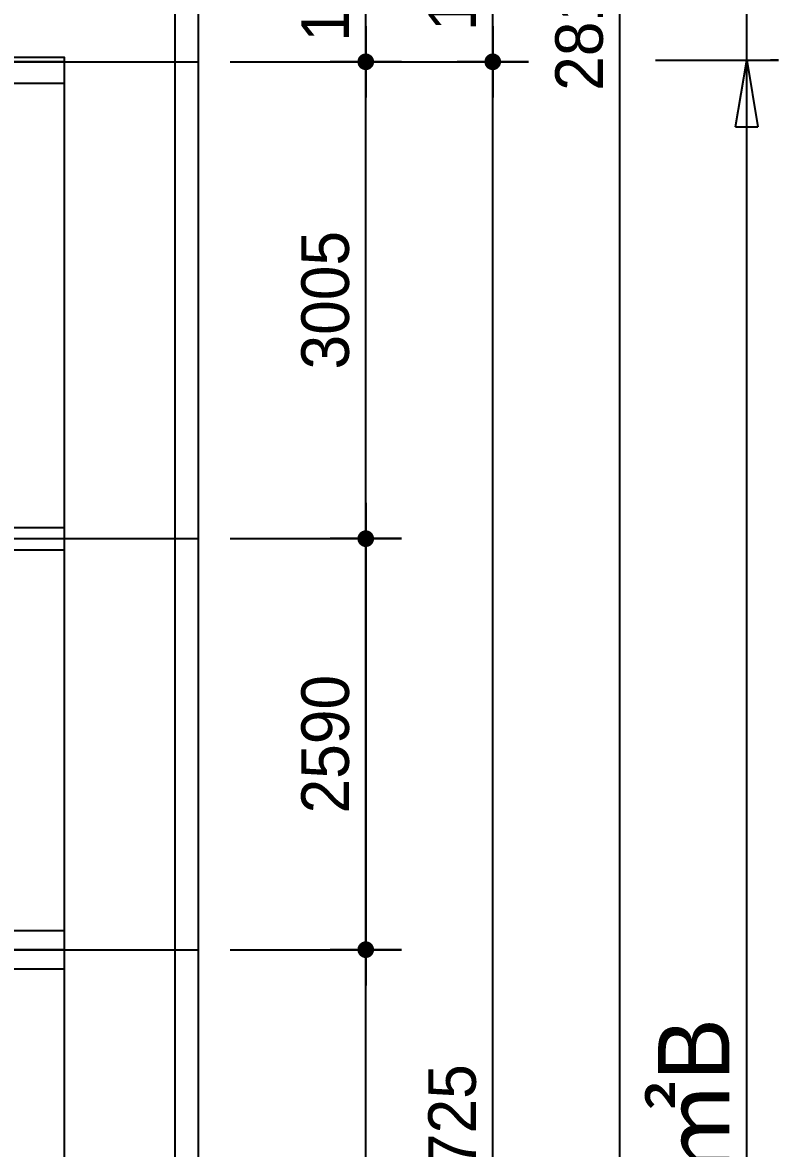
# Model space of a CAD drawing. Header units: millimetres. Extents: x 7294529 to 7346664, y 234399 to 276449.
# Drawn here: x 7341902 to 7346664, y 250077 to 257172 of the extents above; entities that cross this region are included whole.
import ezdxf
from ezdxf.xclip import XClip

# ---------------------------------------------------------------- set-up
doc = ezdxf.new("R2010")
doc.units = ezdxf.units.MM
doc.header["$LTSCALE"] = 100
doc.header["$XCLIPFRAME"] = 2
for name, pattern in [('C-303-R-TF_59C+59B+59C$0$CEN', [62, 60, -1, 0, -1]), ('CEN', [62, 60, -1, 0, -1]), ('ST-DASH', [2.7, 1.5, -1.2]), ('U-59B-EX$0$CEN', [62, 60, -1, 0, -1])]:
    doc.linetypes.add(name, pattern=pattern)
doc.layers.get('Defpoints').update_dxf_attribs({"color": 149})
for name, color, linetype in [('AA-BORD-XREF', 15, 'Continuous'), ('BP', 7, 'Continuous'), ('C-303-R-TF_59C+59B+59C$0$CEN', 1, 'C-303-R-TF_59C+59B+59C$0$CEN'), ('CEN', 1, 'CEN'), ('DIM', 7, 'Continuous'), ('U-59B-EX$0$CEN', 1, 'U-59B-EX$0$CEN'), ('U-59B-EX$0$S-ELE', 4, 'Continuous'), ('결로방지', 4, 'ST-DASH')]:
    doc.layers.add(name, color=color, linetype=linetype)
for name, color, linetype, plot in [('CUT-LINE', 105, 'Continuous', False), ('Defpoint', 142, 'Continuous', False), ('U-59B-EX$0$MC', 152, 'Continuous', False)]:
    doc.layers.add(name, color=color, linetype=linetype, plot=plot)
doc.styles.add('굴림', font='')
doc.styles.add('돋움', font='')
doc.styles.get('굴림').set_extended_font_data('Gulim')
doc.styles.get('돋움').set_extended_font_data('Dotum')
doc.dimstyles.new('CH-ARROW-100%', dxfattribs={"dimscale": 100, "dimtxt": 4.5, "dimasz": 4.2, "dimexe": 1.5, "dimexo": 2, "dimgap": 1, "dimtad": 1, "dimdec": 0, "dimlunit": 6, "dimtxsty": '돋움', "dimblk": 'CLOSEDBLANK', "dimcen": 1, "dimclrt": 91, "dimadec": 0, "dimazin": 0, "dimtfac": 1, "dimtdec": 0, "dimtix": 1, "dimtmove": 2, "dimatfit": 3, "dimldrblk": 'LEADER-AR', "dimfxl": 1, "dimarcsym": 0})
doc.dimstyles.new('NORMAL', dxfattribs={"dimscale": 40, "dimtxt": 3, "dimasz": 1.5, "dimexe": 1.5, "dimexo": 2, "dimgap": 1, "dimtad": 1, "dimdec": 0, "dimzin": 0, "dimdsep": 46, "dimtxsty": '돋움', "dimblk": 'DOT', "dimblk1": 'NONE', "dimblk2": 'TICK', "dimcen": 0, "dimdle": 1.5, "dimclrd": 7, "dimclre": 7, "dimclrt": 3, "dimadec": 0, "dimazin": 0, "dimtfac": 1, "dimtdec": 0, "dimtix": 1, "dimtmove": 2, "dimatfit": 3, "dimldrblk": 'DOT', "dimfxl": 1, "dimtolj": 1, "dimtzin": 0, "dimarcsym": 0})

# ---------------------------------------------------------------- blocks, each defined once
blk = doc.blocks.new('BORD-303')
at = {"layer": 'Defpoint'}
blk.add_lwpolyline([(-34325, 22550), (10410, 22550), (10410, -8300), (-34325, -8300)], close=True, dxfattribs=at)
blk = doc.blocks.new('C-303-R-TF_59C+59B+59C', base_point=(0, 0))
at = {"layer": 'C-303-R-TF_59C+59B+59C$0$CEN'}
blk.add_line((4240, 0), (-195, 0), dxfattribs=at)
blk = doc.blocks.new('U-59B-EX$0$S-CEN')
at = {"layer": 'U-59B-EX$0$S-ELE', "color": 8, "linetype": 'U-59B-EX$0$CEN'}
for p, q in [((0, -500), (0, 3940)), ((-5595, -500), (-5595, 3810))]:
    blk.add_line(p, q, dxfattribs=at)
blk = doc.blocks.new('U-59B-EX', base_point=(0, 0))
at = {"layer": 'U-59B-EX$0$CEN'}
for p, q in [((-5915, -4925), (-5915, -9365)), ((-2910, -5055), (-2910, -9365)), ((-320, -5055), (-320, -9365))]:
    blk.add_line(p, q, dxfattribs=at)
at = {"layer": 'U-59B-EX$0$MC'}
for p, q in [((-5780, -4925), (-5780, -9365)), ((-2980, -5055), (-2980, -9365)), ((-2840, -5055), (-2840, -9365)), ((-440, -5055), (-440, -9365)), ((-200, -5055), (-200, -9365))]:
    blk.add_line(p, q, dxfattribs=at)
at = {"layer": 'U-59B-EX$0$S-ELE', "xscale": -1}
blk.add_blockref('U-59B-EX$0$S-CEN', (-5915, -8865), dxfattribs=at)
blk = doc.blocks.new('_ClosedBlank')
at = {"color": 0, "linetype": 'ByBlock', "lineweight": -2}
for p, q in [((-1, 0.167), (0, 0)), ((-1, 0.167), (-1, -0.167)), ((0, 0), (-1, -0.167))]:
    blk.add_line(p, q, dxfattribs=at)
blk = doc.blocks.new('*D40')
at = {"layer": 'Defpoints', "color": 0, "transparency": 16777216}
for p in [(51790, -19515), (51790, -19515), (51790, -33250)]:
    blk.add_point(p, dxfattribs=at)
at = {"layer": 'DIM', "color": 0, "lineweight": -2, "transparency": 16777216}
for p, q in [((51990, -19515), (51940, -19515)), ((51790, -32830), (51790, -19935)), ((51990, -33250), (51940, -33250))]:
    blk.add_line(p, q, dxfattribs=at)
at = {"layer": 'DIM', "color": 0, "lineweight": -2, "transparency": 16777216, "xscale": 420, "yscale": 420, "zscale": 420}
for p, rotation in [((51790, -19515), 90), ((51790, -33250), 270)]:
    blk.add_blockref('_ClosedBlank', p, dxfattribs=dict(at, rotation=rotation))
at = {"layer": 'DIM', "color": 91, "transparency": 16777216, "insert": (51459.3, -26382.5), "char_height": 450, "attachment_point": 5, "rotation": 90, "style": '굴림'}
blk.add_mtext('{\\C3;59㎡B}', dxfattribs=at)
blk = doc.blocks.new('LEADER-AR')
at = {"layer": 'DIM'}
blk.add_hatch(color=256, dxfattribs=at).paths.add_polyline_path([(-1, -0.167), (0, 0), (-1, 0.167)])
blk.add_lwpolyline([(-1, -0.167), (0, 0), (-1, 0.167)], close=True, dxfattribs=at)
blk = doc.blocks.new('DOT')
at = {"layer": 'DIM'}
blk.add_line((0, 1.5), (0, -1.5), dxfattribs=at)
at = {"layer": 'DIM', "linetype": 'Continuous'}
blk.add_line((-1.5, 0), (1.5, 0), dxfattribs=at)
at = {"layer": 'DIM', "const_width": 0.35}
blk.add_lwpolyline([(-0.175, 0, 1), (0.175, 0, 1)], format="xyb", close=True, dxfattribs=at)
blk = doc.blocks.new('*D41')
at = {"layer": 'Defpoints', "color": 0, "transparency": 16777216}
for p in [(48335, -5075), (50990, -5075), (48335, -33250)]:
    blk.add_point(p, dxfattribs=at)
at = {"layer": 'DIM', "color": 7, "lineweight": -2, "transparency": 16777216}
for p, q in [((48535, -5075), (51140, -5075)), ((50990, -33100), (50990, -5225)), ((48535, -33250), (51140, -33250))]:
    blk.add_line(p, q, dxfattribs=at)
at = {"layer": 'DIM', "color": 7, "lineweight": -2, "transparency": 16777216, "xscale": 150, "yscale": 150, "zscale": 150}
for p, rotation in [((50990, -5075), 90), ((50990, -33250), 270)]:
    blk.add_blockref('DOT', p, dxfattribs=dict(at, rotation=rotation))
at = {"layer": 'DIM', "color": 3, "transparency": 16777216, "insert": (50735.8, -19162.5), "char_height": 300, "attachment_point": 5, "rotation": 90, "style": '굴림'}
blk.add_mtext('\\A1;28175', dxfattribs=at)
blk = doc.blocks.new('_None')
blk = doc.blocks.new('_Oblique')
at = {"color": 0, "linetype": 'ByBlock', "lineweight": -2}
blk.add_line((-0.5, -0.5), (0.5, 0.5), dxfattribs=at)
blk = doc.blocks.new('TICK')
at = {"layer": 'Defpoints', "color": 0, "linetype": 'ByBlock'}
blk.add_point((0, 0), dxfattribs=at)
at = {"layer": 'DIM'}
blk.add_line((0, 1.6875), (0, -1.6875), dxfattribs=at)
at = {"layer": 'DIM', "linetype": 'Continuous'}
blk.add_line((-1.6875, 0), (1.6875, 0), dxfattribs=at)
at = {"color": 7, "linetype": 'ByBlock', "xscale": 1.6875, "yscale": 1.6875, "zscale": 1.6875}
blk.add_blockref('_Oblique', (0, 0), dxfattribs=at)
blk = doc.blocks.new('*D42')
at = {"layer": 'Defpoints', "color": 0, "transparency": 16777216}
for p in [(48335, -19525), (50190, -19525), (48335, -33250)]:
    blk.add_point(p, dxfattribs=at)
at = {"layer": 'DIM', "color": 7, "lineweight": -2, "transparency": 16777216}
for p, q in [((48535, -19525), (50340, -19525)), ((50190, -33100), (50190, -19675)), ((48535, -33250), (50340, -33250))]:
    blk.add_line(p, q, dxfattribs=at)
at = {"layer": 'DIM', "color": 7, "lineweight": -2, "transparency": 16777216, "xscale": 150, "yscale": 150, "zscale": 150}
for p, rotation in [((50190, -19525), 90), ((50190, -33250), 270)]:
    blk.add_blockref('DOT', p, dxfattribs=dict(at, rotation=rotation))
at = {"layer": 'DIM', "color": 3, "transparency": 16777216, "insert": (49935.8, -26387.5), "char_height": 300, "attachment_point": 5, "rotation": 90, "style": '굴림'}
blk.add_mtext('\\A1;13725', dxfattribs=at)
blk = doc.blocks.new('*D44')
at = {"layer": 'Defpoints', "color": 0, "transparency": 16777216}
for p in [(48335, -25120), (49390, -25120), (48335, -29160)]:
    blk.add_point(p, dxfattribs=at)
at = {"layer": 'DIM', "color": 7, "lineweight": -2, "transparency": 16777216}
for p, q in [((48535, -25120), (49540, -25120)), ((49390, -29010), (49390, -25270)), ((48535, -29160), (49540, -29160))]:
    blk.add_line(p, q, dxfattribs=at)
at = {"layer": 'DIM', "color": 7, "lineweight": -2, "transparency": 16777216, "xscale": 150, "yscale": 150, "zscale": 150}
for p, rotation in [((49390, -25120), 90), ((49390, -29160), 270)]:
    blk.add_blockref('DOT', p, dxfattribs=dict(at, rotation=rotation))
at = {"layer": 'DIM', "color": 3, "transparency": 16777216, "insert": (49136, -27140), "char_height": 300, "attachment_point": 5, "rotation": 90, "style": '굴림'}
blk.add_mtext('\\A1;4040', dxfattribs=at)
blk = doc.blocks.new('*D45')
at = {"layer": 'Defpoints', "color": 0, "transparency": 16777216}
for p in [(48335, -19525), (49390, -19525), (48335, -22530)]:
    blk.add_point(p, dxfattribs=at)
at = {"layer": 'DIM', "color": 7, "lineweight": -2, "transparency": 16777216}
for p, q in [((48535, -19525), (49540, -19525)), ((49390, -22380), (49390, -19675)), ((48535, -22530), (49540, -22530))]:
    blk.add_line(p, q, dxfattribs=at)
at = {"layer": 'DIM', "color": 7, "lineweight": -2, "transparency": 16777216, "xscale": 150, "yscale": 150, "zscale": 150}
for p, rotation in [((49390, -19525), 90), ((49390, -22530), 270)]:
    blk.add_blockref('DOT', p, dxfattribs=dict(at, rotation=rotation))
at = {"layer": 'DIM', "color": 3, "transparency": 16777216, "insert": (49136.2, -21027.5), "char_height": 300, "attachment_point": 5, "rotation": 90, "style": '굴림'}
blk.add_mtext('\\A1;3005', dxfattribs=at)
blk = doc.blocks.new('*D46')
at = {"layer": 'Defpoints', "color": 0, "transparency": 16777216}
for p in [(48335, -18265), (50190, -18265), (48335, -19525)]:
    blk.add_point(p, dxfattribs=at)
at = {"layer": 'DIM', "color": 7, "lineweight": -2, "transparency": 16777216}
for p, q in [((48535, -18265), (50340, -18265)), ((50190, -19375), (50190, -18415)), ((48535, -19525), (50340, -19525))]:
    blk.add_line(p, q, dxfattribs=at)
at = {"layer": 'DIM', "color": 7, "lineweight": -2, "transparency": 16777216, "xscale": 150, "yscale": 150, "zscale": 150}
for p, rotation in [((50190, -18265), 90), ((50190, -19525), 270)]:
    blk.add_blockref('DOT', p, dxfattribs=dict(at, rotation=rotation))
at = {"layer": 'DIM', "color": 3, "transparency": 16777216, "insert": (49935.8, -18895), "char_height": 300, "attachment_point": 5, "rotation": 90, "style": '굴림'}
blk.add_mtext('\\A1;1260', dxfattribs=at)
blk = doc.blocks.new('*D48')
at = {"layer": 'Defpoints', "color": 0, "transparency": 16777216}
for p in [(48335, -18400), (49390, -18400), (48335, -19525)]:
    blk.add_point(p, dxfattribs=at)
at = {"layer": 'DIM', "color": 7, "lineweight": -2, "transparency": 16777216}
for p, q in [((48535, -18400), (49540, -18400)), ((49390, -19375), (49390, -18550)), ((48535, -19525), (49540, -19525))]:
    blk.add_line(p, q, dxfattribs=at)
at = {"layer": 'DIM', "color": 7, "lineweight": -2, "transparency": 16777216, "xscale": 150, "yscale": 150, "zscale": 150}
for p, rotation in [((49390, -18400), 90), ((49390, -19525), 270)]:
    blk.add_blockref('DOT', p, dxfattribs=dict(at, rotation=rotation))
at = {"layer": 'DIM', "color": 3, "transparency": 16777216, "insert": (49135.8, -18962.5), "char_height": 300, "attachment_point": 5, "rotation": 90, "style": '굴림'}
blk.add_mtext('\\A1;1125', dxfattribs=at)
blk = doc.blocks.new('*D80')
at = {"layer": 'Defpoints', "color": 0, "transparency": 16777216}
for p in [(48335, -22530), (48335, -25120), (49390, -25120)]:
    blk.add_point(p, dxfattribs=at)
at = {"layer": 'DIM', "color": 7, "lineweight": -2, "transparency": 16777216}
for p, q in [((48535, -22530), (49540, -22530)), ((49390, -22680), (49390, -24970)), ((48535, -25120), (49540, -25120))]:
    blk.add_line(p, q, dxfattribs=at)
at = {"layer": 'DIM', "color": 7, "lineweight": -2, "transparency": 16777216, "xscale": 150, "yscale": 150, "zscale": 150}
for p, rotation in [((49390, -22530), 90), ((49390, -25120), 270)]:
    blk.add_blockref('DOT', p, dxfattribs=dict(at, rotation=rotation))
at = {"layer": 'DIM', "color": 3, "transparency": 16777216, "insert": (49136.2, -23825), "char_height": 300, "attachment_point": 5, "rotation": 90, "style": '굴림'}
blk.add_mtext('\\A1;2590', dxfattribs=at)
blk = doc.blocks.new('303_d')
at = {"layer": 'Defpoints'}
for points in [[(63801.3, -8251.1), (11866.3, -8251.1), (11866.3, -46301.1), (63801.3, -46301.1)], [(63001.3, -9051.1), (12666.3, -9051.1), (12666.3, -45501.1), (63001.3, -45501.1)], [(62201.3, -9851.1), (13466.3, -9851.1), (13466.3, -44701.1), (62201.3, -44701.1)], [(61401.3, -10651.1), (14266.3, -10651.1), (14266.3, -43901.1), (61401.3, -43901.1)], [(60201.3, -11851.1), (15466.3, -11851.1), (15466.3, -42701.1), (60201.3, -42701.1)]]:
    blk.add_lwpolyline(points, close=True, dxfattribs=at)
blk = doc.blocks.new('DIM-303-TF')
at = {"layer": 'CEN'}
for p, q in [((46990, -19525), (48335, -19525)), ((46990, -22530), (48335, -22530)), ((46990, -25120), (48335, -25120))]:
    blk.add_line(p, q, dxfattribs=at)
at = {"layer": 'DIM'}
blk.add_line((51215, -19515), (51990, -19515), dxfattribs=at)
for base, p1, p2, angle, picture, middle in [((50990, -5075), (48335, -33250), (48335, -5075), 270, '*D41', (50735.8, -19162.5)), ((50190, -18265), (48335, -19525), (48335, -18265), 270, '*D46', (49935.8, -18895)), ((49390, -18400), (48335, -19525), (48335, -18400), 270, '*D48', (49135.8, -18962.5)), ((50190, -19525), (48335, -33250), (48335, -19525), 270, '*D42', (49935.8, -26387.5)), ((49390, -19525), (48335, -22530), (48335, -19525), 270, '*D45', (49136.2, -21027.5)), ((49390, -25120), (48335, -22530), (48335, -25120), 90, '*D80', (49136.2, -23825)), ((49390, -25120), (48335, -29160), (48335, -25120), 270, '*D44', (49136, -27140))]:
    dim = blk.add_linear_dim(base=base, p1=p1, p2=p2, angle=angle, dimstyle='NORMAL', override={"dimscale": 100, "dimtxsty": '굴림'}, dxfattribs=at)
    dim.commit()
    dim.dimension.update_dxf_attribs({"geometry": picture, "text_midpoint": middle})
dim = blk.add_linear_dim(base=(51790, -19515), p1=(51790, -33250), p2=(51790, -19515), angle=90, text='{\\C3;59㎡B}', dimstyle='CH-ARROW-100%', override={"dimtxsty": '굴림'}, dxfattribs=at)
dim.commit()
dim.dimension.update_dxf_attribs({"geometry": '*D40', "text_midpoint": (51459.3, -26382.5)})

msp = doc.modelspace()

# ---------------------------------------------------------------- linework, layer by layer
at = {"layer": 'CUT-LINE'}
msp.add_lwpolyline([(7332780.7, 251209.4), (7334701.7, 251209.4), (7334701.7, 253074.4), (7333779.4, 253074.4), (7333779.4, 256954.4), (7342164.4, 256954.4), (7342164.4, 242699.4), (7332798, 242699.4)], close=True, dxfattribs=at)

# ---------------------------------------------------------------- block references
at = {"layer": 'AA-BORD-XREF'}
msp.add_blockref('BORD-303', (7332599.4, 250299.4), dxfattribs=at)
at = {"layer": 'BP'}
msp.add_blockref('C-303-R-TF_59C+59B+59C', (7337924.4, 256924.4), dxfattribs=at)

# ---------------------------------------------------------------- next in the draw order: block references
ref = msp.add_blockref('U-59B-EX', (7332799.4, 251009.4), dxfattribs=dict(xscale=-1, rotation=90))
XClip(ref).set_block_clipping_path([(-200.0000000025, 18.6626555426), (-199.9999999993, -1902.3864105549), (-2065.0000000006, -1902.3864105558), (-2065.0000000006, -980.0000000009), (-5945.0000000005, -980.0000000009), (-5945.0000000005, -9365), (8309.9999999995, -9365), (8309.9999999995, 1.3373444583)])

# ---------------------------------------------------------------- next in the draw order: block references
at = {"layer": 'DIM'}
msp.add_blockref('DIM-303-TF', (7294674.4, 276449.4), dxfattribs=at)
at = {"layer": '결로방지'}
msp.add_blockref('303_d', (7282663.1, 284700.5), dxfattribs=at)

doc.saveas('drawing.dxf')
